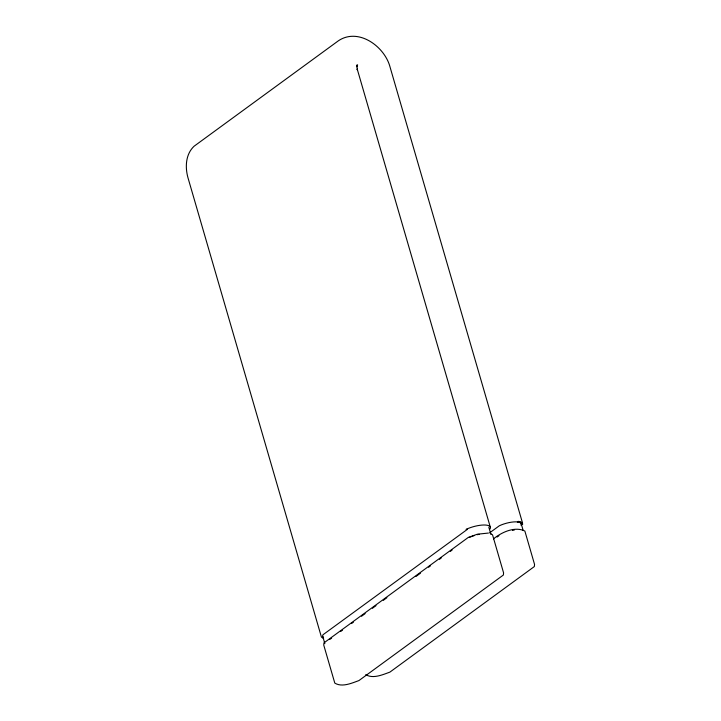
<?xml version="1.0" encoding="UTF-8"?>
<svg xmlns="http://www.w3.org/2000/svg" width="721" height="721" viewBox="0 0 721 721"><rect width="100%" height="100%" fill="white"/><g stroke="black" fill="none" stroke-linecap="round" stroke-linejoin="round"><path stroke-width="1.08" d="M521.049 525.285L521.364 524.41L522.752 524.113L521.355 524.5L521.148 523.5L522.554 523.104L390.034 66.981C384.654 46.495 358.481 27.344 338.482 40.727L194.03 146.273C185.576 154.303 185.009 167.119 187.965 177.717L321.431 637.094L323.612 638.5M357.625 64.89L356.544 66.819L356.895 64.953L357.4 70.009L357.165 68.874L490.226 526.853M329.821 639.41L331.633 638.085M340.691 631.47L342.511 630.145M351.569 623.53L353.38 622.205M361.527 616.248L365.15 613.598M372.397 608.299L376.02 605.649M383.275 600.359L386.898 597.709M415.882 576.53L420.415 573.222M428.562 567.265L430.374 565.94M439.431 559.316L441.243 557.991M450.31 551.376L452.121 550.051M489.658 532.837L499.347 525.762L501.717 524.753A15.105 4.768 -16.2 0 1 517.435 521.932L518.471 521.337L517.354 521.923L519.255 522.274L520.373 521.689L519.111 522.229L520.49 522.824L521.743 522.283L520.391 522.761L521.193 523.581L522.554 523.104M493.461 538.893C501.474 532.305 514.83 526.024 524.87 531.062L534.549 564.399L534.342 566.562L389.899 672.116C382.599 674.739 372.973 679.101 365.754 674.64M497.13 537.028L498.941 535.703M469.326 537.469L471.696 536.469M472.615 536.145L474.454 535.505M477.293 534.712L479.177 534.306M512.451 530.35L514.253 530.097M488.45 533.053L477.347 534.216L468.398 537.343L323.945 642.889L323.738 645.052L334.796 683.093C342.015 687.564 351.632 683.202 358.932 680.57L503.375 575.025L503.582 572.862L492.533 534.82L490.352 533.405M521.157 523.545L523.185 530.512M488.829 527.294L490.857 534.261M322.819 636.652L324.847 643.619M490.01 529.016A16.565 5.227 -16.2 0 0 483.791 524.996A16.565 5.227 -16.2 0 0 466.081 529.376L467.379 529.358L322.981 634.759L322.638 635.733A15.105 4.768 -16.2 0 0 323.558 637.4"/></g></svg>
